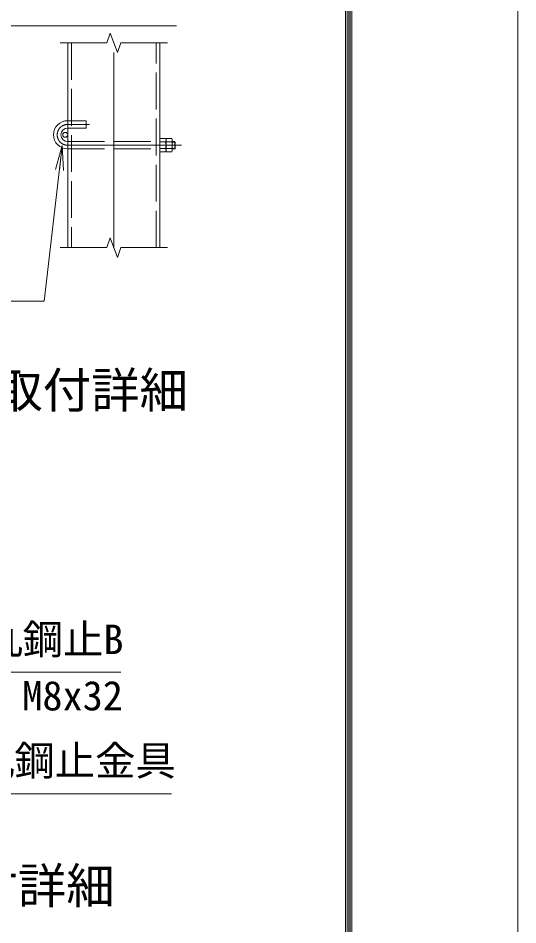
# Model space of a CAD drawing. Units: millimetres at full size; details may follow other scales. Extents: x -16800 to 16800, y -11880 to 11880.
# Drawn here: x 13550 to 16800, y 917 to 6820 of the extents above; entities that cross this region are included whole.
import ezdxf
from ezdxf.enums import TextEntityAlignment as Align

# ---------------------------------------------------------------- set-up
doc = ezdxf.new("R2010")
doc.units = ezdxf.units.MM
doc.header["$LTSCALE"] = 40
doc.linetypes.add('DASHED', pattern=[7.5, 6, -1.5])
doc.linetypes.add('USER1', pattern=[50.8, 31.75, -6.35, 6.35, -6.35])
for name, color, linetype, lineweight in [('0-0_D-STR1', 1, 'Continuous', 18), ('0-1_D-BMK', 2, 'USER1', 13), ('0-2_D-STR3', 3, 'Continuous', 13), ('0-6_D-STR-DIM', 7, 'Continuous', 13), ('0-7_0', 7, 'Continuous', 18), ('0-9_D-STR-TXT', 7, 'Continuous', 13), ('0-B_D-TTL-TXT', 7, 'Continuous', 13), ('0-C_D-TTL', 7, 'Continuous', 18)]:
    doc.layers.add(name, color=color, linetype=linetype, lineweight=lineweight)
doc.styles.add('ＭＳ ゴシック', font='')
doc.styles.get('ＭＳ ゴシック').set_extended_font_data('MS Gothic')

# ---------------------------------------------------------------- blocks, each defined once
blk = doc.blocks.new('_Open')
at = {"layer": '0-7_0'}
blk.add_line((-40, 6.67), (0, 0), dxfattribs=at)
blk.add_lwpolyline([(-40, -6.67), (0, 0), (-40, 0)], dxfattribs=at)

msp = doc.modelspace()

# ---------------------------------------------------------------- linework, layer by layer
at = {"layer": '0-0_D-STR1'}
for p, q in [((13871.91, 5326.08), (13871.91, 6659.41)), ((14471.91, 6659.41), (14471.91, 5326.08))]:
    msp.add_line(p, q, dxfattribs=at)
at = {"layer": '0-0_D-STR1', "linetype": 'DASHED'}
for p, q in [((13895.91, 6659.41), (13895.91, 5326.08)), ((14447.91, 5326.08), (14447.91, 6659.41))]:
    msp.add_line(p, q, dxfattribs=at)
at = {"layer": '0-1_D-BMK'}
for p, q in [((14171.91, 5326.08), (14171.91, 6659.41)), ((14013.82, 6128.74), (13871.91, 6128.74)), ((13871.91, 5992.74), (14611.91, 5992.74))]:
    msp.add_line(p, q, dxfattribs=at)
msp.add_arc((13871.91, 6060.74), 68, 90, 270, dxfattribs=at)
at = {"layer": '0-2_D-STR3', "linetype": 'DASHED'}
for p, q in [((13871.91, 6152.74), (13991.91, 6152.74)), ((13991.91, 6152.74), (13991.91, 6104.74)), ((13871.91, 6104.74), (13991.91, 6104.74)), ((13871.91, 6016.74), (14471.91, 6016.74)), ((13871.91, 5968.74), (14471.91, 5968.74))]:
    msp.add_line(p, q, dxfattribs=at)
at = {"layer": '0-2_D-STR3'}
for p, q in [((14471.91, 6036.54), (14471.91, 5948.94)), ((14471.91, 6036.54), (14508.71, 6036.54)), ((14511.91, 6036.54), (14511.91, 5948.94)), ((14511.91, 6036.54), (14548.71, 6036.54)), ((14511.91, 6027.21), (14511.91, 5958.28)), ((14551.91, 6027.21), (14551.91, 5958.28)), ((14471.91, 6014.64), (14508.71, 6014.64)), ((14471.91, 5970.84), (14508.71, 5970.84)), ((14511.91, 6014.64), (14548.71, 6014.64)), ((14511.91, 5970.84), (14548.71, 5970.84)), ((14551.91, 6016.74), (14568.12, 6016.74)), ((14551.91, 6012.96), (14571.91, 6012.96)), ((14551.91, 5968.74), (14568.12, 5968.74)), ((14571.91, 6012.96), (14568.12, 6016.74)), ((14568.12, 6016.74), (14568.12, 5968.74)), ((14571.91, 6012.96), (14571.91, 5972.53)), ((14471.91, 5948.94), (14508.71, 5948.94)), ((14511.91, 5948.94), (14548.71, 5948.94))]:
    msp.add_line(p, q, dxfattribs=at)
msp.add_lwpolyline([(14551.91, 5972.53), (14571.91, 5972.53), (14568.12, 5968.74)], dxfattribs=at)
msp.add_circle((13855.91, 6060.74), 16, dxfattribs=at)
for centre, radius, start, end in [((13871.91, 6060.74), 92, 90, 270), ((13871.91, 6060.74), 44, 90, 270), ((14491.98, 6025.59), 19.99, 326.78843, 33.21157), ((14531.98, 6025.59), 19.99, 326.78843, 33.21157), ((14435.37, 5992.74), 76.54, 343.37369, 16.62631), ((14491.98, 5959.89), 19.99, 326.78843, 33.21157), ((14475.37, 5992.74), 76.54, 343.37369, 16.62631), ((14531.98, 5959.89), 19.99, 326.78843, 33.21157)]:
    msp.add_arc(centre, radius, start, end, dxfattribs=at)
at = {"layer": '0-6_D-STR-DIM'}
for p, q in [((14148.82, 6722.84), (14125.73, 6659.41)), ((14195, 6595.98), (14148.82, 6722.84)), ((13821.91, 6659.41), (14125.73, 6659.41)), ((14218.08, 6659.41), (14195, 6595.98)), ((14218.08, 6659.41), (14521.91, 6659.41)), ((14148.82, 5389.51), (14125.73, 5326.08)), ((14195, 5262.65), (14148.82, 5389.51)), ((13821.91, 5326.08), (14125.73, 5326.08)), ((14218.08, 5326.08), (14195, 5262.65)), ((14218.08, 5326.08), (14521.91, 5326.08))]:
    msp.add_line(p, q, dxfattribs=at)
at = {"layer": '0-9_D-STR-TXT'}
for points in [[(14579.88, 6771.25), (12798.52, 6771.25), (12577.39, 6072.25)], [(12578.93, 4978.72), (13719.71, 4978.72), (13836.69, 5988.27)], [(14217.2, 2561.39), (13109.95, 2561.39), (12641.58, 2259.65)], [(14546.86, 1771.29), (13055.85, 1771.29), (12683.95, 2235.14)]]:
    msp.add_lwpolyline(points, dxfattribs=at)
at = {"layer": '0-C_D-TTL', "color": 2}
msp.add_lwpolyline([(-16800, 11880), (16800, 11880), (16800, -11880), (-16800, -11880)], close=True, dxfattribs=at)
at = {"layer": '0-C_D-TTL'}
for points in [[(-15720, 11000), (15720, 11000), (15720, -11000), (-15720, -11000)], [(-15710, 10990), (15710, 10990), (15710, -10990), (-15710, -10990)], [(-15700, 10980), (15700, 10980), (15700, -10980), (-15700, -10980)], [(-15690, 10970), (15690, 10970), (15690, -10970), (-15690, -10970)], [(-15680, 10960), (15680, 10960), (15680, -10960), (-15680, -10960)]]:
    msp.add_lwpolyline(points, close=True, dxfattribs=at)

# ---------------------------------------------------------------- block references
at = {"layer": '0-9_D-STR-TXT', "xscale": 4, "yscale": 4, "rotation": 83.39037}
msp.add_blockref('_Open', (13836.92, 5990.25), dxfattribs=at)

# ---------------------------------------------------------------- texts
at = {"layer": '0-9_D-STR-TXT', "style": 'ＭＳ ゴシック'}
for s, p in [('丸鋼止B', (13316.69, 2621.89)), ('M8x32', (13576.59, 2255.77)), ('丸鋼止金具', (13262.6, 1832.29))]:
    msp.add_text(s, height=192.4, dxfattribs=at).set_placement(p, align=Align.BOTTOM_LEFT)
at = {"layer": '0-B_D-TTL-TXT', "style": 'ＭＳ ゴシック'}
for s, p in [('主柱･中間ワイヤー取付詳細', (10718.69, 4213.59)), ('隅柱･ネット取付詳細', (11186.5, 987.21))]:
    msp.add_text(s, height=230.8, dxfattribs=at).set_placement(p, align=Align.BOTTOM_LEFT)

doc.saveas('drawing.dxf')
